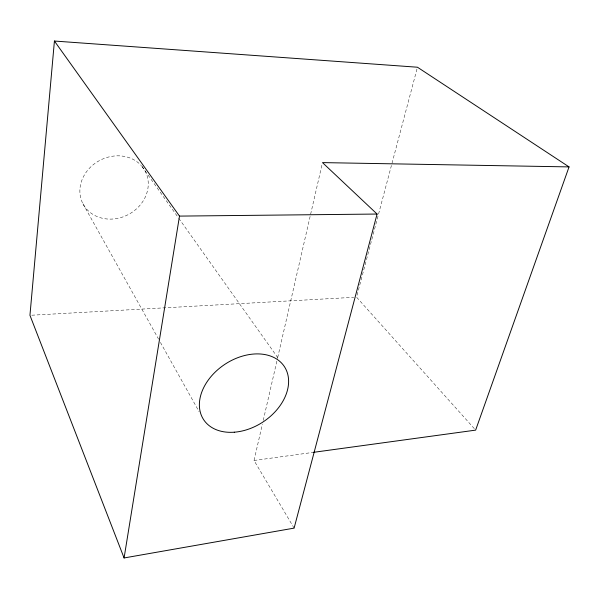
<?xml version="1.0" encoding="UTF-8"?>
<svg xmlns="http://www.w3.org/2000/svg" width="599" height="599" viewBox="0 0 599 599"><rect width="100%" height="100%" fill="white"/><g stroke="black" fill="none" stroke-linecap="round" stroke-linejoin="round"><path stroke-width="0.45" stroke-dasharray="3 2.25" d="M294.109 528.123L254.036 460.481L262.407 424.04M263.246 420.401L277.479 358.457M277.689 357.543L322.067 164.433M416.979 69.027L356.54 297.164L474.401 428.734M254.036 460.481L313.374 452.35M31.814 315.209L353.739 297.314M141.933 166.462L178.225 217.549M178.772 218.313L277.899 357.835M82.962 203.795L158.585 339.139M160.405 342.403L199.13 411.708M141.978 166.372A35.131 30.609 -27.8 0 1 117.561 218.388A35.131 30.609 -27.8 0 1 82.729 178.173A35.131 30.609 -27.8 0 1 141.394 165.698"/><path stroke-width="0.9" d="M569.05 166.904L417.458 67.223L54.419 41.039L29.95 315.314L124.083 557.961L294.109 528.123L377.078 214.045L322.487 162.606L569.05 166.904L475.643 430.127L313.374 452.35M124.083 557.961L179.498 216.104L54.419 41.039M179.498 216.104L377.078 214.045M234.269 432.201A48.317 34.57 -33.3 0 0 286.562 370.721A48.317 34.57 -33.3 0 0 211.155 376.397A48.317 34.57 -33.3 0 0 234.269 432.201"/></g></svg>
